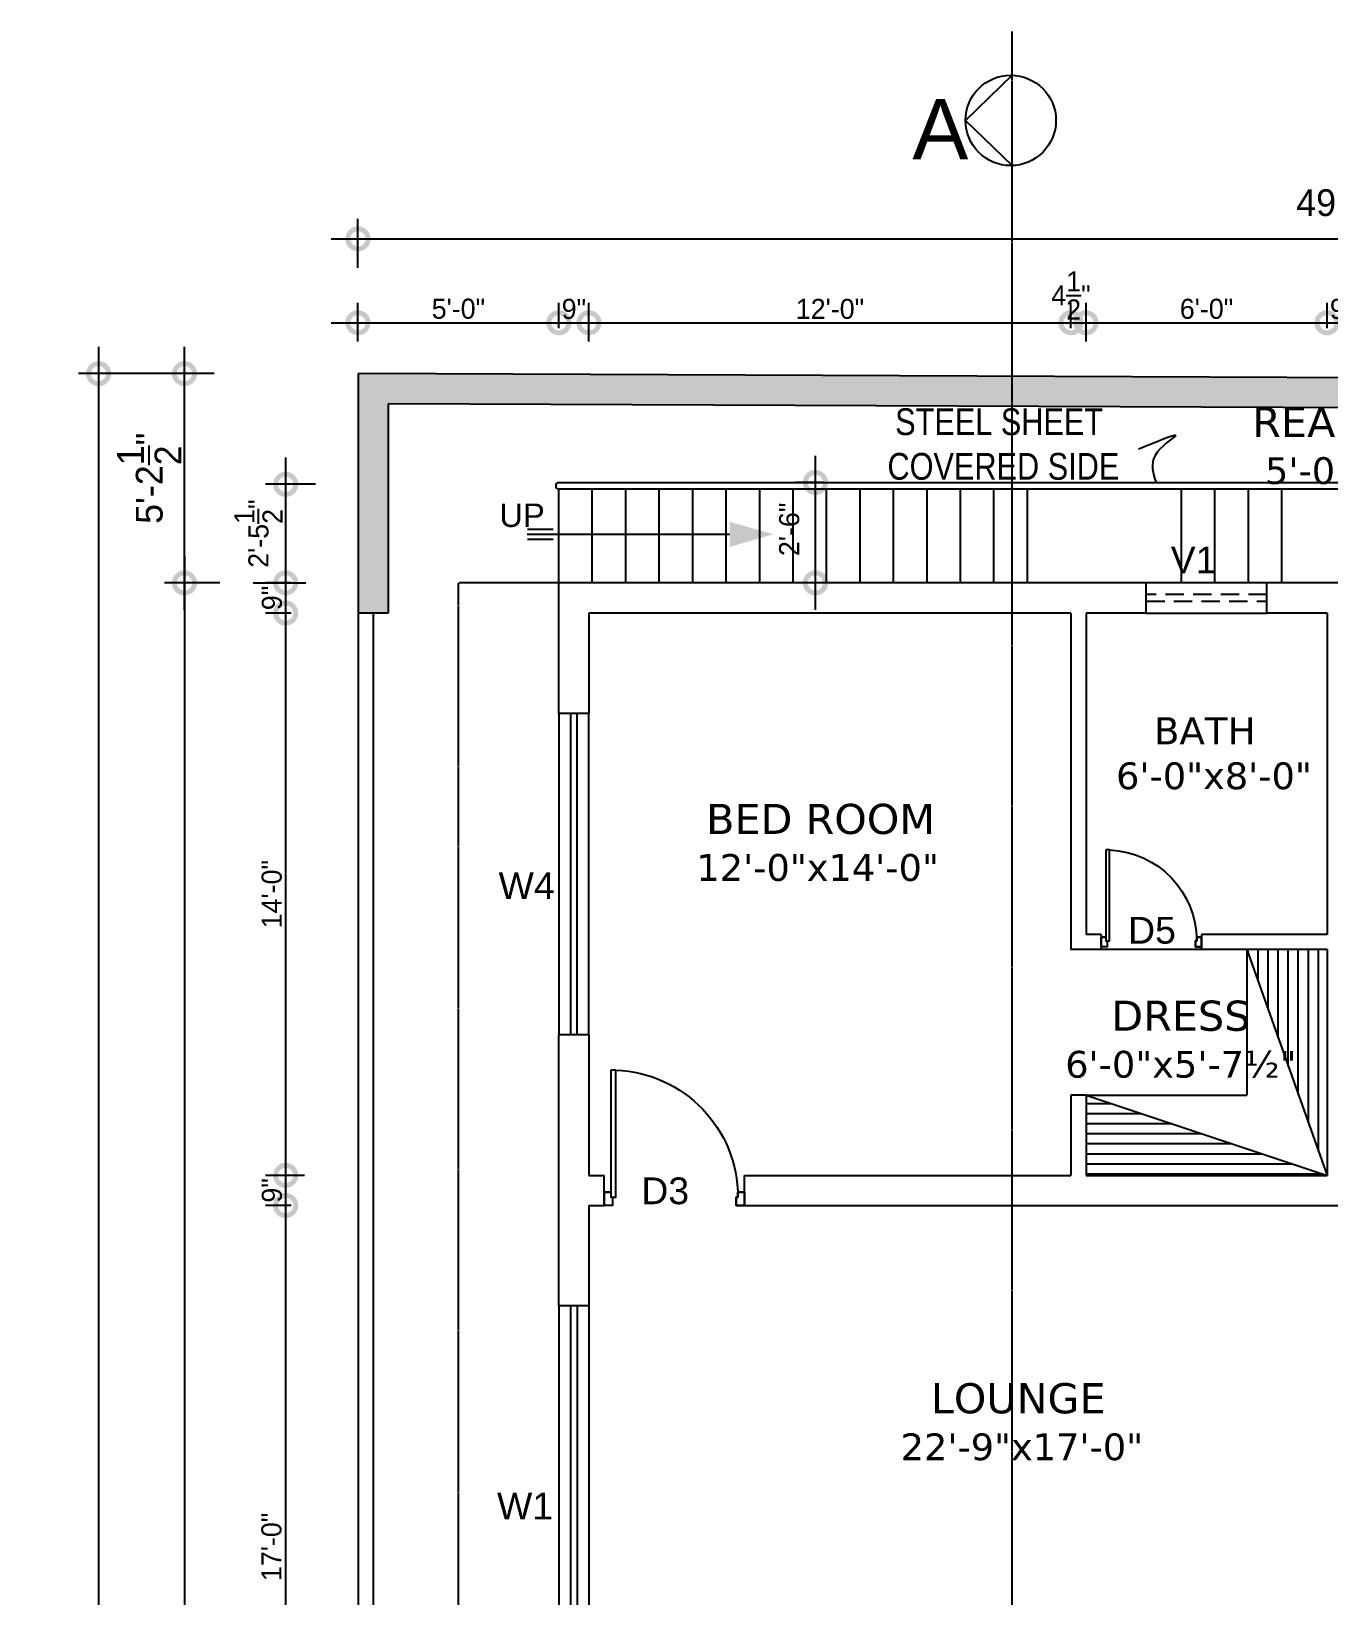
# Model space of a CAD drawing. Header units: inches. Extents: x -36906 to 35154, y -44700 to 686.
# Drawn here: x -20997 to -20609.4, y -23750.2 to -23282.8 of the extents above; entities that cross this region are included whole.
import ezdxf
from ezdxf.enums import TextEntityAlignment as Align

# ---------------------------------------------------------------- set-up
doc = ezdxf.new("R2010")
doc.units = ezdxf.units.IN
doc.header["$LTSCALE"] = 2
doc.header["$MEASUREMENT"] = 0
doc.header["$PDMODE"] = 2
doc.linetypes.add('DASHED2', pattern=[0.375, 0.25, -0.125])
doc.linetypes.add('HIDDEN', pattern=[0.375, 0.25, -0.125])
doc.styles.add('Dimension', font='swisscl.ttf')
doc.styles.add('dimtex', font='stylu.ttf')
doc.styles.add('MT1', font='ARIALUNI.TTF', dxfattribs={"height": 24})
doc.styles.add('SANSSERIF', font='sanss___.ttf', dxfattribs={"height": 7})
doc.dimstyles.new('G8', dxfattribs={"dimscale": 8, "dimtxt": 1, "dimasz": 1.75, "dimexe": 1, "dimexo": 0.25, "dimgap": 0.125, "dimtad": 1, "dimdec": 3, "dimzin": 3, "dimdsep": 46, "dimlunit": 4, "dimtxsty": 'dimtex', "dimblk": 'DOTSMALL', "dimcen": 0.09375, "dimdle": 1, "dimclrd": 256, "dimclre": 256, "dimclrt": 6, "dimadec": 0, "dimazin": 1, "dimtfac": 1, "dimtdec": 3, "dimtofl": 0, "dimtmove": 1, "dimatfit": 3, "dimldrblk": 'DOTSMALL', "dimfxl": 0, "dimtolj": 1, "dimtzin": 1, "dimlwd": -1, "dimlwe": -1, "dimarcsym": 0})
pattern_1 = [(50, (-120672.241, -50908.995), (7.17260183, -0.62752135), [0.75, -8.25]), (355, (-120672.241, -50908.995), (-1.38751334, 7.52192134), [0.6, -6.6]), (100.4514, (-120671.643, -50909.047), (5.7850938, 6.8943954), [0.6374019, -7.0114211]), (46.1842, (-120672.241, -50906.995), (10.6724105, -1.65519014), [1.125, -12.375]), (96.6356, (-120671.352, -50907.133), (9.3466271, 9.7411787), [0.9561029, -10.51713]), (351.1842, (-120672.241, -50906.995), (9.3466195, 9.741186), [0.9, -9.9]), (21, (-120671.241, -50907.495), (5.96907052, -4.0261889), [0.75, -8.25]), (326, (-120671.241, -50907.495), (2.4331533, 7.25150045), [0.6, -6.6]), (71.4514, (-120670.7436, -50907.8304), (8.4022263, 3.22530497), [0.6374019, -7.0114211]), (37.5, (-120672.241, -50908.9949), (0.121598553, 3.32893854), [0, -6.52, 0, -6.7, 0, -6.625]), (7.5, (-120672.241, -50908.995), (2.63069537, 3.94411712), [0, -3.82, 0, -6.37, 0, -2.525]), (327.5, (-120674.471, -50908.9949), (5.33822436, -0.22554872), [0, -2.5, 0, -7.8, 0, -10.35]), (317.5, (-120675.471, -50908.995), (5.8318617, 1.00104982), [0, -3.25, 0, -5.18, 0, -7.35])]

# ---------------------------------------------------------------- blocks, each defined once
blk = doc.blocks.new('_DotSmall')
at = {"color": 0, "linetype": 'ByBlock', "const_width": 0.5}
blk.add_lwpolyline([(-0.0625, 0, 1), (0.0625, 0, 1)], format="xyb", close=True, dxfattribs=at)
blk = doc.blocks.new('*D30')
for p, q in [((-20899.4, -23353.46), (-20899.4, -23338.79)), ((-20299.64, -23370.98), (-20299.64, -23338.79)), ((-20907.4, -23344.79), (-20291.64, -23344.79))]:
    blk.add_line(p, q)
at = {"layer": 'Defpoints', "color": 0}
for p in [(-20299.64, -23344.79), (-20899.4, -23359.46), (-20299.64, -23376.98)]:
    blk.add_point(p, dxfattribs=at)
at = {"xscale": 12, "yscale": 12, "zscale": 12, "rotation": 180}
blk.add_blockref('_DotSmall', (-20899.4, -23344.79), dxfattribs=at)
at = {"xscale": 12, "yscale": 12, "zscale": 12}
blk.add_blockref('_DotSmall', (-20299.64, -23344.79), dxfattribs=at)
at = {"color": 7, "insert": (-20599.52, -23333.97), "char_height": 8, "attachment_point": 5, "style": 'dimtex'}
blk.add_mtext('\\A1;49\'-11{\\H1.000000x;\\S3/4;}"', dxfattribs=at)
blk = doc.blocks.new('rer er')
for p, q in [((-59.07, 4132.4), (-58.73, 4132.4)), ((-59.07, 4132.4), (-59.07, 4130.67)), ((-58.73, 4133.44), (-57.34, 4133.44)), ((-57.34, 4133.44), (-57.34, 4130.67)), ((-59.07, 4130.67), (-57.34, 4130.67))]:
    blk.add_line(p, q)
for points in [[(-58.73, 4158.66), (-58.73, 4132.4), (-59.76, 4132.4), (-59.76, 4158.66)], [(-86.39, 4133.44), (-86.39, 4130.67), (-84.66, 4130.67), (-84.66, 4132.4), (-84.66, 4130.67), (-86.39, 4130.67), (-86.39, 4133.44), (-85.01, 4133.44), (-85.01, 4132.4), (-84.66, 4132.4), (-85.01, 4132.4), (-85.01, 4133.44)]]:
    blk.add_lwpolyline(points, close=True)
blk.add_lwpolyline([(-59.07, 4132.4), (-59.07, 4130.67), (-57.34, 4130.67), (-57.34, 4133.44), (-58.73, 4133.44), (-58.73, 4132.4), (-59.07, 4132.4)])
blk.add_arc((-58.73, 4132.4), 26.28, 92.2623, 180)
blk = doc.blocks.new('*D31')
for p, q in [((-20951.23, -23455.58), (-20951.23, -23377.06)), ((-20942.4, -23385.06), (-20957.23, -23385.06)), ((-20942.4, -23447.58), (-20957.23, -23447.58))]:
    blk.add_line(p, q)
at = {"layer": 'Defpoints', "color": 0}
for p in [(-20951.23, -23385.06), (-20936.4, -23385.06), (-20936.4, -23447.58)]:
    blk.add_point(p, dxfattribs=at)
at = {"xscale": 12, "yscale": 12, "zscale": 12}
for p, rotation in [((-20951.23, -23385.06), 90), ((-20951.23, -23447.58), 270)]:
    blk.add_blockref('_DotSmall', p, dxfattribs=dict(at, rotation=rotation))
at = {"color": 7, "insert": (-20961.77, -23416.32), "char_height": 8, "attachment_point": 5, "rotation": 90, "style": 'dimtex'}
blk.add_mtext('\\A1;5\'-2{\\H1.000000x;\\S1/2;}"', dxfattribs=at)
blk = doc.blocks.new('*D32')
for p, q in [((-20951.23, -23439.58), (-20951.23, -24139.58)), ((-20940.7, -23447.58), (-20957.23, -23447.58)), ((-20940.7, -24131.58), (-20957.23, -24131.58))]:
    blk.add_line(p, q)
at = {"layer": 'Defpoints', "color": 0}
for p in [(-20934.7, -23447.58), (-20951.23, -24131.58), (-20934.7, -24131.58)]:
    blk.add_point(p, dxfattribs=at)
at = {"xscale": 12, "yscale": 12, "zscale": 12}
for p, rotation in [((-20951.23, -23447.58), 90), ((-20951.23, -24131.58), 270)]:
    blk.add_blockref('_DotSmall', p, dxfattribs=dict(at, rotation=rotation))
at = {"color": 7, "insert": (-20956.54, -23809.08), "char_height": 8, "attachment_point": 5, "rotation": 90, "style": 'dimtex'}
blk.add_mtext('\\A1;57\'-0"', dxfattribs=at)
blk = doc.blocks.new('*D36')
for p, q in [((-20762.74, -23455.58), (-20762.74, -23409.58)), ((-20760.4, -23417.58), (-20768.74, -23417.58)), ((-20760.4, -23447.58), (-20768.74, -23447.58))]:
    blk.add_line(p, q)
at = {"layer": 'Defpoints', "color": 0}
for p in [(-20762.74, -23417.58), (-20754.4, -23417.58), (-20754.4, -23447.58)]:
    blk.add_point(p, dxfattribs=at)
at = {"xscale": 12, "yscale": 12, "zscale": 12}
for p, rotation in [((-20762.74, -23417.58), 90), ((-20762.74, -23447.58), 270)]:
    blk.add_blockref('_DotSmall', p, dxfattribs=dict(at, rotation=rotation))
at = {"color": 7, "insert": (-20770.55, -23431.58), "char_height": 6, "attachment_point": 5, "rotation": 90, "style": 'dimtex'}
blk.add_mtext('\\A1;2\'-6"', dxfattribs=at)
blk = doc.blocks.new('*D37')
for p, q in [((-20899.4, -23375.46), (-20899.4, -23363.86)), ((-20839.4, -23366.36), (-20839.4, -23363.86)), ((-20907.4, -23369.86), (-20831.4, -23369.86))]:
    blk.add_line(p, q)
at = {"layer": 'Defpoints', "color": 0}
for p in [(-20839.4, -23369.86), (-20839.4, -23372.36), (-20899.4, -23381.46)]:
    blk.add_point(p, dxfattribs=at)
at = {"xscale": 12, "yscale": 12, "zscale": 12, "rotation": 180}
blk.add_blockref('_DotSmall', (-20899.4, -23369.86), dxfattribs=at)
at = {"xscale": 12, "yscale": 12, "zscale": 12}
blk.add_blockref('_DotSmall', (-20839.4, -23369.86), dxfattribs=at)
at = {"color": 7, "insert": (-20869.4, -23365.7), "char_height": 6, "attachment_point": 5, "style": 'dimtex'}
blk.add_mtext('\\A1;5\'-0"', dxfattribs=at)
blk = doc.blocks.new('*D38')
for p, q in [((-20839.4, -23371.5), (-20839.4, -23363.86)), ((-20830.4, -23371.5), (-20830.4, -23363.86)), ((-20847.4, -23369.86), (-20822.4, -23369.86))]:
    blk.add_line(p, q)
at = {"layer": 'Defpoints', "color": 0}
for p in [(-20830.4, -23369.86), (-20839.4, -23377.5), (-20830.4, -23377.5)]:
    blk.add_point(p, dxfattribs=at)
at = {"xscale": 12, "yscale": 12, "zscale": 12, "rotation": 180}
blk.add_blockref('_DotSmall', (-20839.4, -23369.86), dxfattribs=at)
at = {"xscale": 12, "yscale": 12, "zscale": 12}
blk.add_blockref('_DotSmall', (-20830.4, -23369.86), dxfattribs=at)
at = {"color": 7, "insert": (-20834.9, -23365.76), "char_height": 6, "attachment_point": 5, "style": 'dimtex'}
blk.add_mtext('\\A1;9"', dxfattribs=at)
blk = doc.blocks.new('*D39')
for p, q in [((-20830.4, -23375.46), (-20830.4, -23363.86)), ((-20686.4, -23366.36), (-20686.4, -23363.86)), ((-20838.4, -23369.86), (-20678.4, -23369.86))]:
    blk.add_line(p, q)
at = {"layer": 'Defpoints', "color": 0}
for p in [(-20686.4, -23369.86), (-20686.4, -23372.36), (-20830.4, -23381.46)]:
    blk.add_point(p, dxfattribs=at)
at = {"xscale": 12, "yscale": 12, "zscale": 12, "rotation": 180}
blk.add_blockref('_DotSmall', (-20830.4, -23369.86), dxfattribs=at)
at = {"xscale": 12, "yscale": 12, "zscale": 12}
blk.add_blockref('_DotSmall', (-20686.4, -23369.86), dxfattribs=at)
at = {"color": 7, "insert": (-20758.4, -23365.75), "char_height": 6, "attachment_point": 5, "style": 'dimtex'}
blk.add_mtext('\\A1;12\'-0"', dxfattribs=at)
blk = doc.blocks.new('*D40')
for p, q in [((-20686.4, -23371.5), (-20686.4, -23363.86)), ((-20681.9, -23371.5), (-20681.9, -23363.86)), ((-20694.4, -23369.86), (-20673.9, -23369.86))]:
    blk.add_line(p, q)
at = {"layer": 'Defpoints', "color": 0}
for p in [(-20681.9, -23369.86), (-20686.4, -23377.5), (-20681.9, -23377.5)]:
    blk.add_point(p, dxfattribs=at)
at = {"xscale": 12, "yscale": 12, "zscale": 12, "rotation": 180}
blk.add_blockref('_DotSmall', (-20686.4, -23369.86), dxfattribs=at)
at = {"xscale": 12, "yscale": 12, "zscale": 12}
blk.add_blockref('_DotSmall', (-20681.9, -23369.86), dxfattribs=at)
at = {"color": 7, "insert": (-20686.4, -23361.69), "char_height": 6, "attachment_point": 5, "style": 'dimtex'}
blk.add_mtext('\\A1;4{\\H1.000000x;\\S1/2;}"', dxfattribs=at)
blk = doc.blocks.new('*D41')
for p, q in [((-20681.9, -23375.46), (-20681.9, -23363.86)), ((-20609.9, -23366.36), (-20609.9, -23363.86)), ((-20689.9, -23369.86), (-20601.9, -23369.86))]:
    blk.add_line(p, q)
at = {"layer": 'Defpoints', "color": 0}
for p in [(-20609.9, -23369.86), (-20609.9, -23372.36), (-20681.9, -23381.46)]:
    blk.add_point(p, dxfattribs=at)
at = {"xscale": 12, "yscale": 12, "zscale": 12, "rotation": 180}
blk.add_blockref('_DotSmall', (-20681.9, -23369.86), dxfattribs=at)
at = {"xscale": 12, "yscale": 12, "zscale": 12}
blk.add_blockref('_DotSmall', (-20609.9, -23369.86), dxfattribs=at)
at = {"color": 7, "insert": (-20645.9, -23365.72), "char_height": 6, "attachment_point": 5, "style": 'dimtex'}
blk.add_mtext('\\A1;6\'-0"', dxfattribs=at)
blk = doc.blocks.new('*D42')
for p, q in [((-20609.9, -23371.5), (-20609.9, -23363.86)), ((-20600.9, -23371.5), (-20600.9, -23363.86)), ((-20617.9, -23369.86), (-20592.9, -23369.86))]:
    blk.add_line(p, q)
at = {"layer": 'Defpoints', "color": 0}
for p in [(-20600.9, -23369.86), (-20609.9, -23377.5), (-20600.9, -23377.5)]:
    blk.add_point(p, dxfattribs=at)
at = {"xscale": 12, "yscale": 12, "zscale": 12, "rotation": 180}
blk.add_blockref('_DotSmall', (-20609.9, -23369.86), dxfattribs=at)
at = {"xscale": 12, "yscale": 12, "zscale": 12}
blk.add_blockref('_DotSmall', (-20600.9, -23369.86), dxfattribs=at)
at = {"color": 7, "insert": (-20605.4, -23365.76), "char_height": 6, "attachment_point": 5, "style": 'dimtex'}
blk.add_mtext('\\A1;9"', dxfattribs=at)
blk = doc.blocks.new('*D48')
for p, q in [((-20921, -23632.58), (-20921, -23448.58)), ((-20922.53, -23456.58), (-20927, -23456.58)), ((-20915.4, -23624.58), (-20927, -23624.58))]:
    blk.add_line(p, q)
at = {"layer": 'Defpoints', "color": 0}
for p in [(-20921, -23456.58), (-20916.53, -23456.58), (-20909.4, -23624.58)]:
    blk.add_point(p, dxfattribs=at)
at = {"xscale": 12, "yscale": 12, "zscale": 12}
for p, rotation in [((-20921, -23456.58), 90), ((-20921, -23624.58), 270)]:
    blk.add_blockref('_DotSmall', p, dxfattribs=dict(at, rotation=rotation))
at = {"color": 7, "insert": (-20925.15, -23540.58), "char_height": 6, "attachment_point": 5, "rotation": 90, "style": 'dimtex'}
blk.add_mtext('\\A1;14\'-0"', dxfattribs=at)
blk = doc.blocks.new('*D49')
for p, q in [((-20921, -23464.58), (-20921, -23439.58)), ((-20919.35, -23447.58), (-20927, -23447.58)), ((-20919.35, -23456.58), (-20927, -23456.58))]:
    blk.add_line(p, q)
at = {"layer": 'Defpoints', "color": 0}
for p in [(-20921, -23447.58), (-20913.35, -23447.58), (-20913.35, -23456.58)]:
    blk.add_point(p, dxfattribs=at)
at = {"xscale": 12, "yscale": 12, "zscale": 12}
for p, rotation in [((-20921, -23447.58), 90), ((-20921, -23456.58), 270)]:
    blk.add_blockref('_DotSmall', p, dxfattribs=dict(at, rotation=rotation))
at = {"color": 7, "insert": (-20925.1, -23452.08), "char_height": 6, "attachment_point": 5, "rotation": 90, "style": 'dimtex'}
blk.add_mtext('\\A1;9"', dxfattribs=at)
blk = doc.blocks.new('*D50')
for p, q in [((-20921, -23455.58), (-20921, -23410.13)), ((-20912.1, -23418.13), (-20927, -23418.13)), ((-20930.69, -23447.58), (-20915, -23447.58))]:
    blk.add_line(p, q)
at = {"layer": 'Defpoints', "color": 0}
for p in [(-20921, -23418.13), (-20906.1, -23418.13), (-20936.69, -23447.58)]:
    blk.add_point(p, dxfattribs=at)
at = {"xscale": 12, "yscale": 12, "zscale": 12}
for p, rotation in [((-20921, -23418.13), 90), ((-20921, -23447.58), 270)]:
    blk.add_blockref('_DotSmall', p, dxfattribs=dict(at, rotation=rotation))
at = {"color": 7, "insert": (-20929.15, -23432.86), "char_height": 6, "attachment_point": 5, "rotation": 90, "style": 'dimtex'}
blk.add_mtext('\\A1;2\'-5{\\H1.000000x;\\S1/2;}"', dxfattribs=at)
blk = doc.blocks.new('*D51')
for p, q in [((-20921, -23641.58), (-20921, -23616.58)), ((-20919.35, -23624.58), (-20927, -23624.58)), ((-20919.35, -23633.58), (-20927, -23633.58))]:
    blk.add_line(p, q)
at = {"layer": 'Defpoints', "color": 0}
for p in [(-20921, -23624.58), (-20913.35, -23624.58), (-20913.35, -23633.58)]:
    blk.add_point(p, dxfattribs=at)
at = {"xscale": 12, "yscale": 12, "zscale": 12}
for p, rotation in [((-20921, -23624.58), 90), ((-20921, -23633.58), 270)]:
    blk.add_blockref('_DotSmall', p, dxfattribs=dict(at, rotation=rotation))
at = {"color": 7, "insert": (-20925.1, -23629.08), "char_height": 6, "attachment_point": 5, "rotation": 90, "style": 'dimtex'}
blk.add_mtext('\\A1;9"', dxfattribs=at)
blk = doc.blocks.new('*D52')
for p, q in [((-20921, -23845.58), (-20921, -23625.58)), ((-20922.53, -23633.58), (-20927, -23633.58)), ((-20915.4, -23837.58), (-20927, -23837.58))]:
    blk.add_line(p, q)
at = {"layer": 'Defpoints', "color": 0}
for p in [(-20921, -23633.58), (-20916.53, -23633.58), (-20909.4, -23837.58)]:
    blk.add_point(p, dxfattribs=at)
at = {"xscale": 12, "yscale": 12, "zscale": 12}
for p, rotation in [((-20921, -23633.58), 90), ((-20921, -23837.58), 270)]:
    blk.add_blockref('_DotSmall', p, dxfattribs=dict(at, rotation=rotation))
at = {"color": 7, "insert": (-20925.23, -23735.58), "char_height": 6, "attachment_point": 5, "rotation": 90, "style": 'dimtex'}
blk.add_mtext('\\A1;17\'-0"', dxfattribs=at)
blk = doc.blocks.new('*D73')
for p, q in [((-20976.9, -23377.06), (-20976.9, -24475.58)), ((-20957.23, -23385.06), (-20982.9, -23385.06)), ((-20960.3, -24467.58), (-20982.9, -24467.58))]:
    blk.add_line(p, q)
at = {"layer": 'Defpoints', "color": 0}
for p in [(-20951.23, -23385.06), (-20976.9, -24467.58), (-20954.3, -24467.58)]:
    blk.add_point(p, dxfattribs=at)
at = {"xscale": 12, "yscale": 12, "zscale": 12}
for p, rotation in [((-20976.9, -23385.06), 90), ((-20976.9, -24467.58), 270)]:
    blk.add_blockref('_DotSmall', p, dxfattribs=dict(at, rotation=rotation))
at = {"color": 7, "insert": (-20987.4, -23929.08), "char_height": 8, "attachment_point": 5, "rotation": 90, "style": 'dimtex'}
blk.add_mtext('\\A1;90\'-2{\\H1.000000x;\\S1/2;}"', dxfattribs=at)

msp = doc.modelspace()

# ---------------------------------------------------------------- hatches: boundary and pattern name
at = {"ltscale": 2.1}
h = msp.add_hatch(dxfattribs=at)
h.set_pattern_fill('AR-CONC', color=256, style=0)
h.set_pattern_definition(pattern_1)
h.paths.add_polyline_path([(-20703.9998, -23385.882), (-20899.3978, -23385.061), (-20899.3978, -23456.581), (-20890.3978, -23456.581), (-20890.3978, -23394.0989), (-20703.9998, -23394.8821)])
h.paths.add_polyline_path([(-20596.0426, -23386.3356), (-20703.9998, -23385.882), (-20703.9998, -23394.8821), (-20596.0426, -23395.3357)])
h.paths.add_polyline_path([(-20646.8449, -23393.2685), (-20563.2761, -23393.2685), (-20563.2761, -23419.5968), (-20646.8449, -23419.5968)], flags=9)
h = msp.add_hatch(dxfattribs=at)
h.set_pattern_fill('AR-CONC', color=256, style=0)
h.set_pattern_definition(pattern_1)
h.paths.add_polyline_path([(-20299.6431, -23387.581), (-20596.0426, -23386.3356), (-20596.0426, -23395.3357), (-20308.6431, -23396.5432), (-20308.6431, -23456.581), (-20299.6431, -23456.581)])
h.paths.add_polyline_path([(-20646.8449, -23393.2685), (-20563.2761, -23393.2685), (-20563.2761, -23419.5968), (-20646.8449, -23419.5968)], flags=9)
h = msp.add_hatch()
h.set_pattern_fill('LINE', color=256, scale=24, angle=90, style=0)
h.set_pattern_definition([(90, (-113318.4817, -51101.1135), (-3, 2e-16), [])])
h.paths.add_polyline_path([(-20609.8978, -23624.581), (-20609.8978, -23557.081), (-20633.8978, -23557.081)])
h.paths.add_polyline_path([(-20689.7233, -23571.1541), (-20617.4085, -23571.1541), (-20617.4085, -23595.7305), (-20689.7233, -23595.7305)], flags=9)
h = msp.add_hatch()
h.set_pattern_fill('LINE', color=256, scale=24, style=0)
h.set_pattern_definition([(0, (-113318.4817, -51101.1135), (0, 3), [])])
h.paths.add_polyline_path([(-20609.8978, -23624.581), (-20681.8978, -23600.581), (-20681.8978, -23624.581)])

# ---------------------------------------------------------------- linework, layer by layer
at = {"linetype": 'DASHED2', "ltscale": 0.111}
for p, q in [((-20703.9998, -24535.1311), (-20703.9998, -23282.779)), ((-20869.3978, -24122.581), (-20869.3978, -23447.581)), ((-20839.3978, -23447.581), (-20869.3978, -23447.581))]:
    msp.add_line(p, q, dxfattribs=at)
for p, q in [((-20703.9998, -23295.9023), (-20717.8946, -23309.4023)), ((-20717.8946, -23309.4023), (-20703.9998, -23322.9023)), ((-20299.6431, -23387.581), (-20899.3978, -23385.061)), ((-20899.3978, -23385.061), (-20899.3978, -23456.581)), ((-20308.6431, -23396.5432), (-20890.3978, -23394.0989)), ((-20890.3978, -23394.0989), (-20890.3978, -23456.581)), ((-20663.8978, -23447.581), (-20839.3978, -23447.581)), ((-20839.3978, -23486.581), (-20839.3978, -23447.581)), ((-20663.8978, -23456.581), (-20663.8978, -23447.581)), ((-20627.8978, -23447.581), (-20663.8978, -23447.581)), ((-20627.8978, -23447.581), (-20663.8978, -23447.581)), ((-20582.8978, -23447.581), (-20627.8978, -23447.581)), ((-20627.8978, -23456.581), (-20627.8978, -23447.581)), ((-20686.3978, -23456.581), (-20830.3978, -23456.581)), ((-20830.3978, -23456.581), (-20830.3978, -23486.581)), ((-20686.3978, -23456.581), (-20686.3978, -23557.081)), ((-20663.8978, -23456.581), (-20681.8978, -23456.581)), ((-20681.8978, -23456.581), (-20681.8978, -23552.581)), ((-20663.8978, -23456.581), (-20627.8978, -23456.581)), ((-20609.8978, -23456.581), (-20627.8978, -23456.581)), ((-20609.8978, -23456.581), (-20609.8978, -23552.581)), ((-20830.3978, -23486.581), (-20839.3978, -23486.581)), ((-20839.3978, -23486.581), (-20839.3978, -23582.581)), ((-20839.3978, -23486.581), (-20839.3978, -23582.581)), ((-20835.8978, -23486.581), (-20835.8978, -23582.581)), ((-20833.8978, -23582.581), (-20833.8978, -23486.581)), ((-20830.3978, -23582.581), (-20830.3978, -23486.581)), ((-20677.3978, -23552.581), (-20681.8978, -23552.581)), ((-20677.3978, -23552.581), (-20677.3978, -23557.081)), ((-20609.8978, -23552.581), (-20647.3978, -23552.581)), ((-20647.3978, -23552.581), (-20647.3978, -23557.081)), ((-20677.3978, -23557.081), (-20686.3978, -23557.081)), ((-20609.8978, -23557.081), (-20647.3978, -23557.081)), ((-20633.8978, -23557.081), (-20633.8978, -23600.581)), ((-20633.8978, -23557.081), (-20609.8978, -23624.581)), ((-20609.8978, -23557.081), (-20609.8978, -23624.581)), ((-20839.3978, -23663.581), (-20839.3978, -23582.581)), ((-20830.3978, -23582.581), (-20839.3978, -23582.581)), ((-20830.3978, -23582.581), (-20830.3978, -23624.581)), ((-20686.3978, -23600.581), (-20686.3978, -23624.581)), ((-20681.8978, -23600.581), (-20686.3978, -23600.581)), ((-20681.8978, -23600.581), (-20633.8978, -23600.581)), ((-20681.8978, -23600.581), (-20681.8978, -23624.581)), ((-20681.8978, -23600.581), (-20609.8978, -23624.581)), ((-20830.3978, -23624.581), (-20825.8978, -23624.581)), ((-20825.8978, -23633.581), (-20825.8978, -23624.581)), ((-20783.8978, -23624.581), (-20686.3978, -23624.581)), ((-20783.8978, -23633.581), (-20783.8978, -23624.581)), ((-20681.8978, -23624.581), (-20609.8978, -23624.581)), ((-20830.3978, -23633.581), (-20830.3978, -23663.581)), ((-20830.3978, -23633.581), (-20825.8978, -23633.581)), ((-20783.8978, -23633.581), (-20614.3978, -23633.581)), ((-20614.3978, -23633.581), (-20542.3978, -23633.581)), ((-20830.3978, -23663.581), (-20839.3978, -23663.581)), ((-20839.3978, -23663.581), (-20839.3978, -23807.581)), ((-20835.8978, -23663.581), (-20835.8978, -23807.581)), ((-20833.8978, -23663.581), (-20833.8978, -23807.581)), ((-20830.3978, -23663.581), (-20830.3978, -23807.581))]:
    msp.add_line(p, q)
at = {"linetype": 'ByBlock'}
for p, q in [((-20899.3978, -23387.581), (-20899.3978, -24452.581)), ((-20839.3978, -23417.581), (-20567.3978, -23417.581)), ((-20577.3978, -23419.581), (-20839.3978, -23419.581)), ((-20899.3978, -23456.581), (-20899.3978, -24467.581)), ((-20894.8978, -23456.581), (-20894.8978, -24122.581))]:
    msp.add_line(p, q, dxfattribs=at)
at = {"color": 86}
for p, q in [((-20839.3978, -23447.581), (-20839.3978, -23419.581)), ((-20829.3978, -23447.581), (-20829.3978, -23419.581)), ((-20819.3978, -23447.581), (-20819.3978, -23419.581)), ((-20809.3978, -23447.581), (-20809.3978, -23419.581)), ((-20799.3978, -23447.581), (-20799.3978, -23419.581)), ((-20789.3978, -23447.581), (-20789.3978, -23419.581)), ((-20779.3978, -23447.581), (-20779.3978, -23419.581)), ((-20769.3978, -23447.581), (-20769.3978, -23419.581)), ((-20759.3978, -23447.581), (-20759.3978, -23419.581)), ((-20749.3978, -23447.581), (-20749.3978, -23419.581)), ((-20739.3978, -23447.581), (-20739.3978, -23419.581)), ((-20729.3978, -23447.581), (-20729.3978, -23419.581)), ((-20719.3978, -23447.581), (-20719.3978, -23419.581)), ((-20709.3978, -23447.581), (-20709.3978, -23419.581)), ((-20699.3978, -23447.581), (-20699.3978, -23419.581)), ((-20653.3978, -23447.581), (-20653.3978, -23419.581)), ((-20643.3978, -23447.581), (-20643.3978, -23419.581)), ((-20633.3978, -23447.581), (-20633.3978, -23419.581)), ((-20623.3978, -23447.581), (-20623.3978, -23419.581)), ((-20788.3998, -23433.081), (-20848.8529, -23433.081)), ((-20841.1357, -23431.581), (-20848.7253, -23431.581)), ((-20841.1357, -23434.581), (-20848.7253, -23434.581))]:
    msp.add_line(p, q, dxfattribs=at)
at = {"linetype": 'HIDDEN', "ltscale": 11}
for p, q in [((-20627.8978, -23451.081), (-20663.8978, -23451.081)), ((-20663.8978, -23453.081), (-20627.8978, -23453.081))]:
    msp.add_line(p, q, dxfattribs=at)
at = {"ltscale": 2.1}
for p, q in [((-20890.3978, -23456.581), (-20899.3978, -23456.581)), ((-20647.3978, -23557.081), (-20677.3978, -23557.081))]:
    msp.add_line(p, q, dxfattribs=at)
at = {"color": 86}
msp.add_lwpolyline([(-20788.3998, -23433.081, 7.5, 0, 0), (-20775.2674, -23433.0383, 0, 0, 0)], format="xyseb", dxfattribs=at)
msp.add_circle((-20704.3946, -23309.4023), 13.5)
at = {"linetype": 'ByBlock'}
msp.add_arc((-20839.3436, -23418.581), 1.0015, 93.102153, 266.897847, dxfattribs=at)
at = {"ltscale": 2.1}
msp.add_spline([(-20666.2277, -23407.5623), (-20655.2652, -23403.6969), (-20661.2839, -23409.4951), (-20660.9779, -23417.581)], degree=3, dxfattribs=at)

# ---------------------------------------------------------------- block references
for p, xscale, yscale, zscale in [((-20736.6157, -27822.0368), -1.032708443730371, 1.032708443744923, 1.03270844374619), ((-20908.8029, -29605.6691), -1.445791821199236, 1.445791821242892, 1.445791821246816)]:
    msp.add_blockref('rer er', p, dxfattribs=dict(xscale=xscale, yscale=yscale, zscale=zscale))

# ---------------------------------------------------------------- texts
at = {"linetype": 'Continuous', "style": 'MT1'}
msp.add_text('A', height=18, dxfattribs=at).set_placement((-20725.4272, -23321.0551), align=Align.CENTER)
at = {"style": 'SANSSERIF'}
for s, height, p in [('UP', 7, (-20850.3801, -23430.8645)), ('V1', 8, (-20649.7654, -23444.7046)), ('W4', 8, (-20849.0106, -23542.0312)), ('D5', 8, (-20662.203, -23555.3601)), ('D3', 8, (-20807.6237, -23633.1968)), ('W1', 8, (-20849.4908, -23727.376))]:
    msp.add_text(s, height=height, dxfattribs=at).set_placement(p, align=Align.CENTER)
at = {"insert": (-20710.4104, -23395.42, 0), "char_height": 7, "width": 151.031655, "attachment_point": 2, "style": 'Dimension'}
msp.add_mtext('\\A1;{\\fTechnicLite|b0|i0|c2|p2;\\H1.143x;  STEEL SHEET    \\P   COVERED SIDE  \\H0.5831x;   }', dxfattribs=at)
at = {"attachment_point": 2, "style": 'SANSSERIF'}
for s, insert, char_height in [('\\A1;{\\fVerdana|b0|i0|c0|p34;\\H1.286x;   REAR SIDE \\H0.7781x;\\P\\H0.9994x;    \\H1.143x;5\'-0" WIDE}', (-20605.0605, -23395.0185), 7), ('\\A1;{\\fVerdana|b0|i0|c0|p34;\\H1.286x;BATH \\H0.7781x;\\P\\H0.9994x;  \\H1.27x;6\'-0"x8\'-0"}', (-20646.4319, -23487.6945), 6.3), ('\\A1;{\\fVerdana|b0|i0|c0|p34;\\H1.286x;  BED ROOM  \\H0.7781x;\\P\\H0.9994x;  \\H1.143x;12\'-0"x14\'-0"}', (-20765.1362, -23513.588), 7), ('\\A1;{\\fVerdana|b0|i0|c0|p34;\\H1.837x;DRESS\\P\\H0.8888x;6\'-0"x5\'-7½"}', (-20653.5659, -23572.3791), 4.9), ('{\\fVerdana|b0|i0|c0|p34;\\H1.286x; LOUNGE  \\H0.7781x;\\P\\H0.9994x;  \\H1.143x;22\'-9"x17\'-0"}', (-20704.1185, -23686.6652), 7)]:
    msp.add_mtext(s, dxfattribs=dict(at, insert=insert, char_height=char_height))

# ---------------------------------------------------------------- dimensions: what is measured, and where the dimension line sits
for base, p1, p2, override, picture, middle in [((-20299.6431, -23344.7945), (-20899.3978, -23359.4563), (-20299.6431, -23376.9797), {"dimasz": 1.5, "dimexe": 0.75, "dimexo": 0.75, "dimclrt": 7}, '*D30', (-20599.5204, -23333.9721)), ((-20839.3978, -23369.8552), (-20899.3978, -23381.4563), (-20839.3978, -23372.3552), {"dimtxt": 0.75, "dimasz": 1.5, "dimexe": 0.75, "dimexo": 0.75, "dimclrt": 7}, '*D37', (-20869.3978, -23365.7036)), ((-20686.3978, -23369.8552), (-20830.3978, -23381.4563), (-20686.3978, -23372.3552), {"dimtxt": 0.75, "dimasz": 1.5, "dimexe": 0.75, "dimexo": 0.75, "dimclrt": 7}, '*D39', (-20758.3978, -23365.7475)), ((-20609.8978, -23369.8552), (-20681.8978, -23381.4563), (-20609.8978, -23372.3552), {"dimtxt": 0.75, "dimasz": 1.5, "dimexe": 0.75, "dimexo": 0.75, "dimclrt": 7}, '*D41', (-20645.8978, -23365.7212))]:
    dim = msp.add_linear_dim(base=base, p1=p1, p2=p2, dimstyle='G8', override=override)
    dim.commit()
    dim.dimension.update_dxf_attribs({"geometry": picture, "text_midpoint": middle})
for base, p1, p2, picture, middle in [((-20681.8978, -23369.8552), (-20686.3978, -23377.4981), (-20681.8978, -23377.4981), '*D40', (-20686.3978, -23369.8552)), ((-20830.3978, -23369.8552), (-20839.3978, -23377.4981), (-20830.3978, -23377.4981), '*D38', (-20834.8978, -23369.8552)), ((-20600.8978, -23369.8552), (-20609.8978, -23377.4981), (-20600.8978, -23377.4981), '*D42', (-20605.3978, -23369.8552))]:
    dim = msp.add_linear_dim(base=base, p1=p1, p2=p2, dimstyle='G8', override={"dimtxt": 0.75, "dimasz": 1.5, "dimexe": 0.75, "dimexo": 0.75, "dimclrt": 7})
    dim.commit()
    dim.dimension.update_dxf_attribs({"geometry": picture, "text_midpoint": middle, "dimtype": 160})
for base, p1, p2, override, picture, middle in [((-20976.9038, -24467.581), (-20951.2267, -23385.061), (-20954.3019, -24467.581), {"dimasz": 1.5, "dimexe": 0.75, "dimexo": 0.75, "dimclrt": 7}, '*D73', (-20976.9038, -23929.081)), ((-20762.7372, -23417.581), (-20754.3997, -23447.581), (-20754.3997, -23417.581), {"dimtxt": 0.75, "dimasz": 1.5, "dimexe": 0.75, "dimexo": 0.75, "dimclrt": 7}, '*D36', (-20766.4343, -23431.581)), ((-20951.2267, -24131.581), (-20934.7038, -23447.581), (-20934.7038, -24131.581), {"dimasz": 1.5, "dimexe": 0.75, "dimexo": 0.75, "dimclrt": 7}, '*D32', (-20951.2267, -23809.081)), ((-20920.997, -23447.581), (-20913.354, -23456.581), (-20913.354, -23447.581), {"dimtxt": 0.75, "dimasz": 1.5, "dimexe": 0.75, "dimexo": 0.75, "dimclrt": 7}, '*D49', (-20920.997, -23452.081)), ((-20920.997, -23624.581), (-20913.354, -23633.581), (-20913.354, -23624.581), {"dimtxt": 0.75, "dimasz": 1.5, "dimexe": 0.75, "dimexo": 0.75, "dimclrt": 7}, '*D51', (-20920.997, -23629.081))]:
    dim = msp.add_linear_dim(base=base, p1=p1, p2=p2, angle=90, dimstyle='G8', override=override)
    dim.commit()
    dim.dimension.update_dxf_attribs({"geometry": picture, "text_midpoint": middle, "dimtype": 160})
for base, p1, p2, override, picture, middle in [((-20951.2267, -23385.061), (-20936.4014, -23447.581), (-20936.4014, -23385.061), {"dimasz": 1.5, "dimexe": 0.75, "dimexo": 0.75, "dimclrt": 7}, '*D31', (-20961.768, -23416.321)), ((-20920.997, -23418.1348), (-20936.6918, -23447.581), (-20906.0983, -23418.1348), {"dimtxt": 0.75, "dimasz": 1.5, "dimexe": 0.75, "dimexo": 0.75, "dimclrt": 7}, '*D50', (-20929.1529, -23432.8579)), ((-20920.997, -23456.581), (-20909.3959, -23624.581), (-20916.5315, -23456.581), {"dimtxt": 0.75, "dimasz": 1.5, "dimexe": 0.75, "dimexo": 0.75, "dimclrt": 7}, '*D48', (-20925.1529, -23540.581)), ((-20920.997, -23633.581), (-20909.3959, -23837.581), (-20916.5315, -23633.581), {"dimtxt": 0.75, "dimasz": 1.5, "dimexe": 0.75, "dimexo": 0.75, "dimclrt": 7}, '*D52', (-20925.2342, -23735.581))]:
    dim = msp.add_linear_dim(base=base, p1=p1, p2=p2, angle=90, dimstyle='G8', override=override)
    dim.commit()
    dim.dimension.update_dxf_attribs({"geometry": picture, "text_midpoint": middle})

doc.saveas('drawing.dxf')
